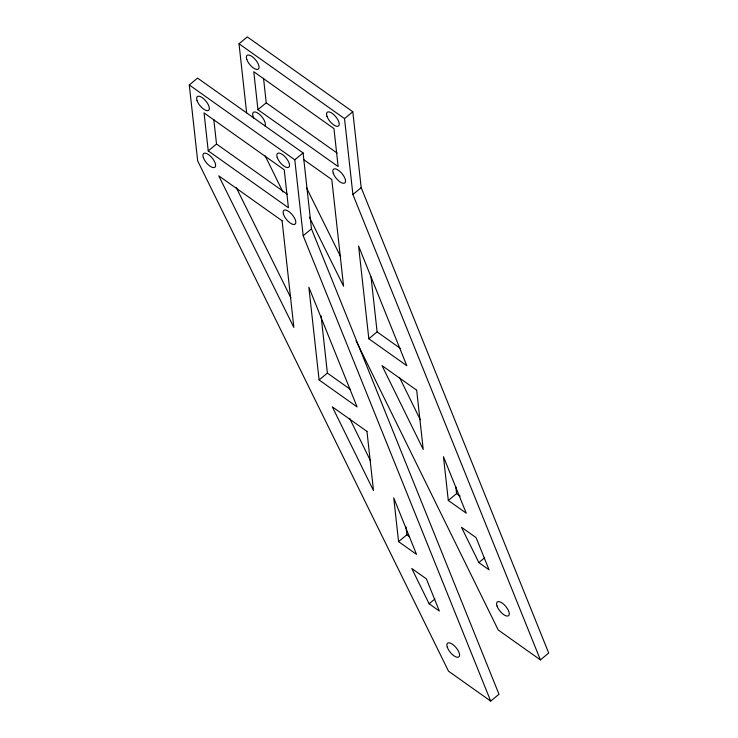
<?xml version="1.0" encoding="UTF-8"?>
<svg xmlns="http://www.w3.org/2000/svg" width="738" height="738" viewBox="0 0 738 738"><rect width="100%" height="100%" fill="white"/><g stroke="black" fill="none" stroke-linecap="round" stroke-linejoin="round"><path stroke-width="1.11" d="M189.288 84.962L197.581 78.099L303.087 152.923L311.464 228.845L498.989 694.237L490.705 701.1L448.501 671.165L197.673 160.884L189.288 84.962L294.794 159.795L303.18 235.717L490.705 701.1M246.64 112.886L239.011 43.763L247.295 36.9L352.801 111.733L361.186 187.655L548.712 653.038L540.419 659.901L498.224 629.975L356.048 340.744M208.236 150.884L204.048 112.923L284.231 169.795L288.42 207.756L208.236 150.884L216.52 144.011L213.808 119.455M257.959 109.685L253.771 71.724L333.954 128.596L338.142 166.557L257.959 109.685L266.243 102.822L263.531 78.256M294.794 159.795L303.087 152.923M540.419 659.901L352.902 194.518L344.517 118.597L352.801 111.733M303.18 235.717L311.464 228.845M352.902 194.518L361.186 187.655M319.102 379.959L308.862 287.23L357.091 406.906L319.102 379.959L327.395 373.096L321.076 315.855M368.825 338.77L358.585 246.04L406.804 365.707L368.825 338.77L377.109 331.897L371.048 276.953M398.575 541.646L393.741 497.882L416.5 554.358L398.575 541.646L406.869 534.773L406.001 526.923M448.298 500.447L443.464 456.684L466.222 513.159L448.298 500.447L456.582 493.584L455.844 486.849M429.129 603.785L439.341 611.036L426.37 578.85L411.776 568.5L429.129 603.785L434.922 598.979M478.842 562.596L489.063 569.837L476.093 537.651L461.499 527.301L478.842 562.596L484.645 557.79M239.011 43.763L344.517 118.597M266.243 102.822L337.109 153.08M303.871 159.74L331.796 179.555L343.576 286.224L309.351 217.138M216.52 144.011L287.386 194.278M377.109 331.897L400.273 348.327M327.395 373.096L350.55 389.526M456.582 493.584L460.171 496.12M406.869 534.773L409.553 536.683M306.408 187.59L340.624 256.667M236.252 187.544L290.901 297.866M399.47 377.376L420.319 419.793M265.163 155.838L282.931 191.991M349.747 418.575L370.596 460.992M253.835 118.135A8.893 3.736 50.4 0 1 258.374 113.486A8.893 3.736 50.4 0 1 264.804 125.912M282.082 220.745L218.771 175.847L293.853 327.414L282.082 220.745M416.675 390.199L382.026 365.624L423.215 449.414L416.675 390.199M366.961 431.398L332.303 406.822L373.493 490.613L366.961 431.398M197.046 100.571A8.893 3.736 50.4 0 0 207.922 110.635A8.893 3.736 50.4 0 0 204.029 99.095A8.893 3.736 50.4 0 0 197.046 100.571M447.274 647.171A8.893 3.736 50.4 0 0 458.15 657.235A8.893 3.736 50.4 0 0 454.257 645.695A8.893 3.736 50.4 0 0 447.274 647.171M283.521 214.38A8.893 3.736 50.4 0 0 294.388 224.444A8.893 3.736 50.4 0 0 290.504 212.904A8.893 3.736 50.4 0 0 283.521 214.38M203.328 157.508A8.893 3.736 50.4 0 0 214.204 167.572A8.893 3.736 50.4 0 0 210.312 156.032A8.893 3.736 50.4 0 0 203.328 157.508M326.952 116.244A8.893 3.736 50.4 0 0 337.829 126.309A8.893 3.736 50.4 0 0 333.936 114.768A8.893 3.736 50.4 0 0 326.952 116.244M277.23 157.443A8.893 3.736 50.4 0 0 288.106 167.508A8.893 3.736 50.4 0 0 284.213 155.967A8.893 3.736 50.4 0 0 277.23 157.443M246.769 59.372A8.893 3.736 50.4 0 0 257.636 69.437A8.893 3.736 50.4 0 0 253.752 57.896A8.893 3.736 50.4 0 0 246.769 59.372M333.235 173.19A8.893 3.736 50.4 0 0 344.111 183.255A8.893 3.736 50.4 0 0 340.218 171.714A8.893 3.736 50.4 0 0 333.235 173.19M496.997 605.972A8.893 3.736 50.4 0 0 507.873 616.036A8.893 3.736 50.4 0 0 503.98 604.496A8.893 3.736 50.4 0 0 496.997 605.972"/></g></svg>
